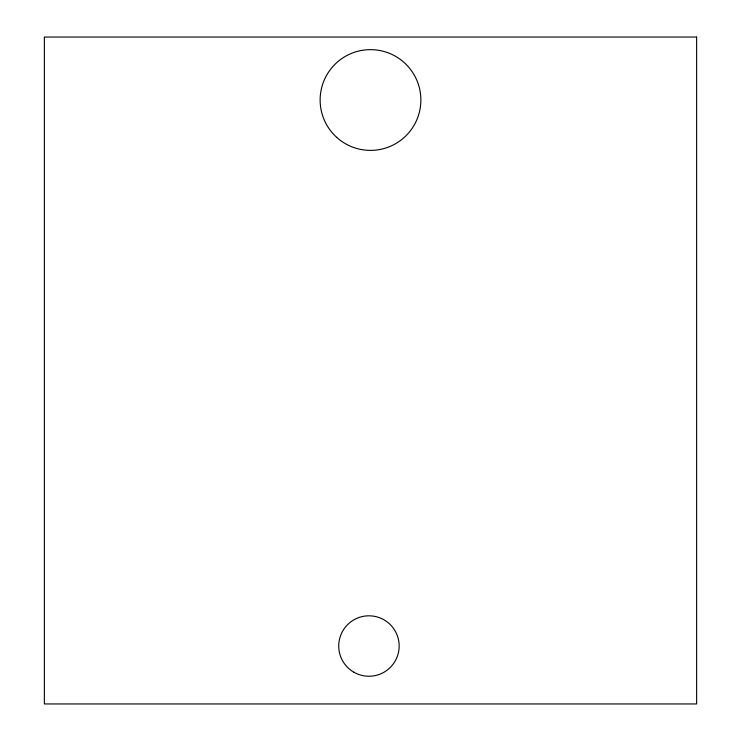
<?xml version="1.0" encoding="UTF-8"?>
<svg xmlns="http://www.w3.org/2000/svg" width="741" height="741" viewBox="0 0 741 741"><rect width="100%" height="100%" fill="white"/><g stroke="black" fill="none" stroke-linecap="round" stroke-linejoin="round"><path stroke-width="1.11" d="M696.633 37.05L44.367 37.05L44.367 703.95L696.633 703.95L696.633 37.05M353.837 672.198A30.224 30.224 0 0 0 399.167 646.022A30.224 30.224 0 0 0 353.837 619.856A30.224 30.224 0 0 0 353.837 672.198M336.683 137.344A50.369 50.369 0 0 0 419.739 110.631A50.369 50.369 0 0 0 355.078 52.065A50.369 50.369 0 0 0 336.683 137.344"/></g></svg>
